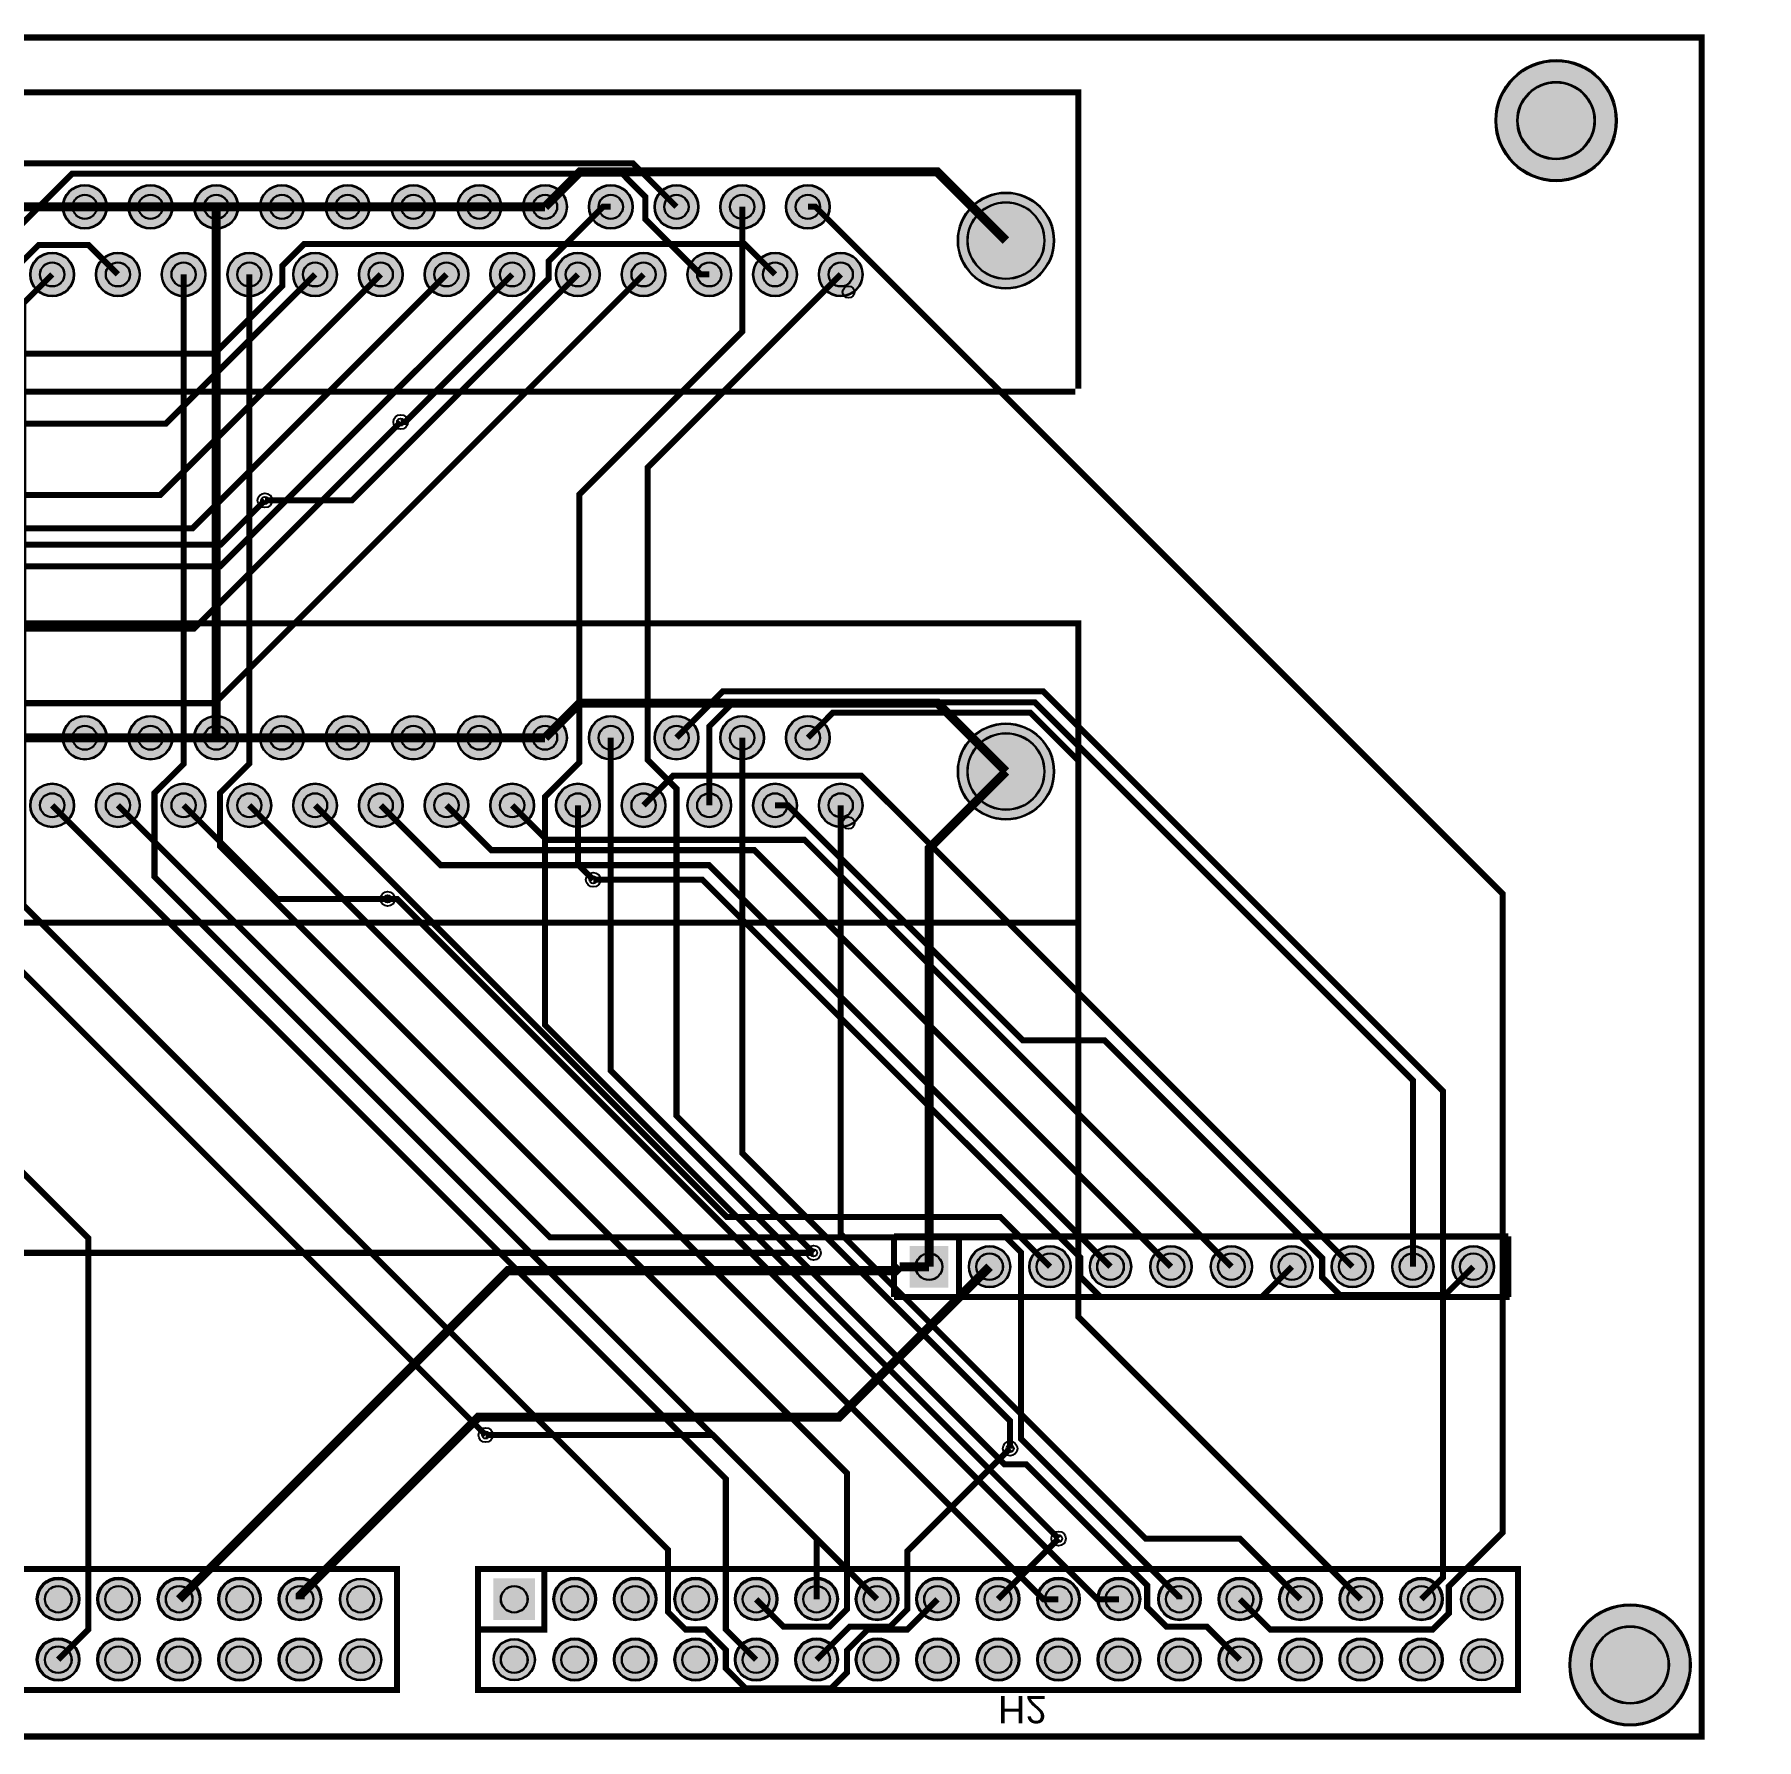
# Model space of a CAD drawing. Header units: millimetres. Extents: x 0 to 108, y 0 to 71.
# Drawn here: x 36.1 to 108.4, y -0.1 to 71.5 of the extents above; entities that cross this region are included whole.
import ezdxf

# ---------------------------------------------------------------- set-up
doc = ezdxf.new("R2010")
doc.units = ezdxf.units.MM
for name, color, linetype, true_color in [('BoardOutLine', 7, 'Continuous', 0xff00ff), ('BottomLayer', 7, 'Continuous', 0x0000ff), ('BottomSilkLayer', 7, 'Continuous', 0x66cc33), ('BottomSolderMaskLayer', 7, 'Continuous', 0xaa00ff), ('Document', 7, 'Continuous', 0xffffff), ('Hole', 7, 'Continuous', 0x222222), ('Multi-Layer', 7, 'Continuous', 0xc0c0c0), ('TopLayer', 7, 'Continuous', 0xff0000), ('TopSilkLayer', 7, 'Continuous', 0xffcc00), ('TopSolderMaskLayer', 7, 'Continuous', 0x800080)]:
    doc.layers.add(name, color=color, linetype=linetype, true_color=true_color)
doc.styles.get("Standard").update_dxf_attribs({"font": 'arial.ttf'})

msp = doc.modelspace()

# ---------------------------------------------------------------- hatches: boundary and pattern name
at = {"layer": 'BottomSolderMaskLayer'}
for points in [[(97.471, 67.88, 1), (102.572, 67.88, 1)], [(37.3, 64.258, 1), (39.15, 64.258, 1)], [(40.06, 64.258, 1), (41.91, 64.258, 1)], [(42.82, 64.258, 1), (44.67, 64.258, 1)], [(45.58, 64.258, 1), (47.43, 64.258, 1)], [(48.34, 64.258, 1), (50.19, 64.258, 1)], [(51.101, 64.258, 1), (52.951, 64.258, 1)], [(53.87, 64.258, 1), (55.72, 64.258, 1)], [(56.631, 64.258, 1), (58.481, 64.258, 1)], [(59.391, 64.258, 1), (61.241, 64.258, 1)], [(62.151, 64.258, 1), (64.001, 64.258, 1)], [(64.911, 64.258, 1), (66.761, 64.258, 1)], [(67.671, 64.258, 1), (69.521, 64.258, 1)], [(74.89, 62.839, 1), (78.94, 62.839, 1)], [(35.93, 61.418, 1), (37.78, 61.418, 1)], [(38.69, 61.418, 1), (40.54, 61.418, 1)], [(41.451, 61.418, 1), (43.301, 61.418, 1)], [(44.21, 61.418, 1), (46.06, 61.418, 1)], [(46.971, 61.418, 1), (48.821, 61.418, 1)], [(49.731, 61.418, 1), (51.581, 61.418, 1)], [(52.49, 61.418, 1), (54.341, 61.418, 1)], [(55.251, 61.418, 1), (57.101, 61.418, 1)], [(58.01, 61.418, 1), (59.86, 61.418, 1)], [(60.77, 61.418, 1), (62.62, 61.418, 1)], [(63.53, 61.418, 1), (65.38, 61.418, 1)], [(66.29, 61.418, 1), (68.14, 61.418, 1)], [(69.05, 61.418, 1), (70.9, 61.418, 1)], [(37.3, 41.957, 1), (39.15, 41.957, 1)], [(40.06, 41.957, 1), (41.91, 41.957, 1)], [(42.82, 41.957, 1), (44.67, 41.957, 1)], [(45.58, 41.957, 1), (47.43, 41.957, 1)], [(48.34, 41.957, 1), (50.19, 41.957, 1)], [(51.101, 41.957, 1), (52.951, 41.957, 1)], [(53.87, 41.957, 1), (55.72, 41.957, 1)], [(56.631, 41.957, 1), (58.481, 41.957, 1)], [(59.391, 41.957, 1), (61.241, 41.957, 1)], [(62.151, 41.957, 1), (64.001, 41.957, 1)], [(64.911, 41.957, 1), (66.761, 41.957, 1)], [(67.671, 41.957, 1), (69.521, 41.957, 1)], [(74.89, 40.537, 1), (78.94, 40.537, 1)], [(35.93, 39.117, 1), (37.78, 39.117, 1)], [(38.69, 39.117, 1), (40.54, 39.117, 1)], [(41.451, 39.117, 1), (43.301, 39.117, 1)], [(44.21, 39.117, 1), (46.06, 39.117, 1)], [(46.971, 39.117, 1), (48.821, 39.117, 1)], [(49.731, 39.117, 1), (51.581, 39.117, 1)], [(52.49, 39.117, 1), (54.341, 39.117, 1)], [(55.251, 39.117, 1), (57.101, 39.117, 1)], [(58.01, 39.117, 1), (59.86, 39.117, 1)], [(60.77, 39.117, 1), (62.62, 39.117, 1)], [(63.53, 39.117, 1), (65.38, 39.117, 1)], [(66.29, 39.117, 1), (68.14, 39.117, 1)], [(69.05, 39.117, 1), (70.9, 39.117, 1)], [(72.873, 20.611), (74.498, 20.611), (74.498, 18.86), (72.873, 18.86)], [(75.35, 19.736, 1), (77.101, 19.736, 1)], [(77.89, 19.736, 1), (79.641, 19.736, 1)], [(80.43, 19.736, 1), (82.181, 19.736, 1)], [(82.97, 19.736, 1), (84.721, 19.736, 1)], [(85.51, 19.736, 1), (87.261, 19.736, 1)], [(88.05, 19.736, 1), (89.801, 19.736, 1)], [(90.59, 19.736, 1), (92.341, 19.736, 1)], [(93.13, 19.736, 1), (94.881, 19.736, 1)], [(95.67, 19.736, 1), (97.421, 19.736, 1)], [(36.233, 5.767, 1), (37.984, 5.767, 1)], [(38.773, 5.767, 1), (40.524, 5.767, 1)], [(41.313, 5.767, 1), (43.064, 5.767, 1)], [(43.853, 5.767, 1), (45.604, 5.767, 1)], [(46.393, 5.767, 1), (48.144, 5.767, 1)], [(48.933, 5.767, 1), (50.684, 5.767, 1)], [(55.385, 4.892), (57.136, 4.892), (57.136, 6.642), (55.385, 6.642)], [(57.925, 5.767, 1), (59.675, 5.767, 1)], [(60.465, 5.767, 1), (62.215, 5.767, 1)], [(63.005, 5.767, 1), (64.755, 5.767, 1)], [(65.545, 5.767, 1), (67.295, 5.767, 1)], [(68.085, 5.767, 1), (69.835, 5.767, 1)], [(70.625, 5.767, 1), (72.375, 5.767, 1)], [(73.165, 5.767, 1), (74.915, 5.767, 1)], [(75.705, 5.767, 1), (77.455, 5.767, 1)], [(78.245, 5.767, 1), (79.995, 5.767, 1)], [(80.785, 5.767, 1), (82.535, 5.767, 1)], [(83.325, 5.767, 1), (85.076, 5.767, 1)], [(85.865, 5.767, 1), (87.616, 5.767, 1)], [(88.405, 5.767, 1), (90.156, 5.767, 1)], [(90.945, 5.767, 1), (92.696, 5.767, 1)], [(93.485, 5.767, 1), (95.236, 5.767, 1)], [(96.025, 5.767, 1), (97.776, 5.767, 1)], [(100.581, 3.008, 1), (105.682, 3.008, 1)], [(36.233, 3.227, 1), (37.984, 3.227, 1)], [(38.773, 3.227, 1), (40.524, 3.227, 1)], [(41.313, 3.227, 1), (43.064, 3.227, 1)], [(43.853, 3.227, 1), (45.604, 3.227, 1)], [(46.393, 3.227, 1), (48.144, 3.227, 1)], [(48.933, 3.227, 1), (50.684, 3.227, 1)], [(55.385, 3.227, 1), (57.135, 3.227, 1)], [(57.925, 3.227, 1), (59.675, 3.227, 1)], [(60.465, 3.227, 1), (62.215, 3.227, 1)], [(63.005, 3.227, 1), (64.755, 3.227, 1)], [(65.545, 3.227, 1), (67.295, 3.227, 1)], [(68.085, 3.227, 1), (69.835, 3.227, 1)], [(70.625, 3.227, 1), (72.375, 3.227, 1)], [(73.165, 3.227, 1), (74.915, 3.227, 1)], [(75.705, 3.227, 1), (77.455, 3.227, 1)], [(78.245, 3.227, 1), (79.995, 3.227, 1)], [(80.785, 3.227, 1), (82.535, 3.227, 1)], [(83.325, 3.227, 1), (85.076, 3.227, 1)], [(85.865, 3.227, 1), (87.616, 3.227, 1)], [(88.405, 3.227, 1), (90.156, 3.227, 1)], [(90.945, 3.227, 1), (92.696, 3.227, 1)], [(93.485, 3.227, 1), (95.236, 3.227, 1)], [(96.025, 3.227, 1), (97.776, 3.227, 1)]]:
    msp.add_hatch(color=256, dxfattribs=at).paths.add_polyline_path(points)
at = {"layer": 'Multi-Layer'}
for points in [[(37.325, 64.258, 1), (39.125, 64.258, 1)], [(40.085, 64.258, 1), (41.885, 64.258, 1)], [(42.845, 64.258, 1), (44.645, 64.258, 1)], [(45.605, 64.258, 1), (47.405, 64.258, 1)], [(48.365, 64.258, 1), (50.165, 64.258, 1)], [(51.126, 64.258, 1), (52.926, 64.258, 1)], [(53.895, 64.258, 1), (55.695, 64.258, 1)], [(56.656, 64.258, 1), (58.456, 64.258, 1)], [(59.416, 64.258, 1), (61.216, 64.258, 1)], [(62.176, 64.258, 1), (63.976, 64.258, 1)], [(64.936, 64.258, 1), (66.736, 64.258, 1)], [(67.696, 64.258, 1), (69.496, 64.258, 1)], [(74.915, 62.839, 1), (78.915, 62.839, 1)], [(35.955, 61.418, 1), (37.755, 61.418, 1)], [(38.715, 61.418, 1), (40.515, 61.418, 1)], [(41.476, 61.418, 1), (43.276, 61.418, 1)], [(44.235, 61.418, 1), (46.035, 61.418, 1)], [(46.996, 61.418, 1), (48.796, 61.418, 1)], [(49.756, 61.418, 1), (51.556, 61.418, 1)], [(52.515, 61.418, 1), (54.315, 61.418, 1)], [(55.276, 61.418, 1), (57.076, 61.418, 1)], [(58.035, 61.418, 1), (59.835, 61.418, 1)], [(60.795, 61.418, 1), (62.595, 61.418, 1)], [(63.555, 61.418, 1), (65.355, 61.418, 1)], [(66.315, 61.418, 1), (68.115, 61.418, 1)], [(69.075, 61.418, 1), (70.875, 61.418, 1)], [(37.325, 41.957, 1), (39.125, 41.957, 1)], [(40.085, 41.957, 1), (41.885, 41.957, 1)], [(42.845, 41.957, 1), (44.645, 41.957, 1)], [(45.605, 41.957, 1), (47.405, 41.957, 1)], [(48.365, 41.957, 1), (50.165, 41.957, 1)], [(51.126, 41.957, 1), (52.926, 41.957, 1)], [(53.895, 41.957, 1), (55.695, 41.957, 1)], [(56.656, 41.957, 1), (58.456, 41.957, 1)], [(59.416, 41.957, 1), (61.216, 41.957, 1)], [(62.176, 41.957, 1), (63.976, 41.957, 1)], [(64.936, 41.957, 1), (66.736, 41.957, 1)], [(67.696, 41.957, 1), (69.496, 41.957, 1)], [(74.915, 40.537, 1), (78.915, 40.537, 1)], [(35.955, 39.117, 1), (37.755, 39.117, 1)], [(38.715, 39.117, 1), (40.515, 39.117, 1)], [(41.476, 39.117, 1), (43.276, 39.117, 1)], [(44.235, 39.117, 1), (46.035, 39.117, 1)], [(46.996, 39.117, 1), (48.796, 39.117, 1)], [(49.756, 39.117, 1), (51.556, 39.117, 1)], [(52.515, 39.117, 1), (54.315, 39.117, 1)], [(55.276, 39.117, 1), (57.076, 39.117, 1)], [(58.035, 39.117, 1), (59.835, 39.117, 1)], [(60.795, 39.117, 1), (62.595, 39.117, 1)], [(63.555, 39.117, 1), (65.355, 39.117, 1)], [(66.315, 39.117, 1), (68.115, 39.117, 1)], [(69.075, 39.117, 1), (70.875, 39.117, 1)], [(72.898, 20.586), (74.473, 20.586), (74.473, 18.886), (72.898, 18.886)], [(75.376, 19.736, 1), (77.076, 19.736, 1)], [(77.916, 19.736, 1), (79.616, 19.736, 1)], [(80.456, 19.736, 1), (82.156, 19.736, 1)], [(82.996, 19.736, 1), (84.696, 19.736, 1)], [(85.536, 19.736, 1), (87.236, 19.736, 1)], [(88.076, 19.736, 1), (89.776, 19.736, 1)], [(90.616, 19.736, 1), (92.316, 19.736, 1)], [(93.156, 19.736, 1), (94.856, 19.736, 1)], [(95.696, 19.736, 1), (97.396, 19.736, 1)], [(36.258, 5.767, 1), (37.958, 5.767, 1)], [(38.798, 5.767, 1), (40.498, 5.767, 1)], [(41.338, 5.767, 1), (43.038, 5.767, 1)], [(43.878, 5.767, 1), (45.578, 5.767, 1)], [(46.418, 5.767, 1), (48.118, 5.767, 1)], [(48.958, 5.767, 1), (50.658, 5.767, 1)], [(55.41, 4.917), (57.11, 4.917), (57.11, 6.617), (55.41, 6.617)], [(57.95, 5.767, 1), (59.65, 5.767, 1)], [(60.49, 5.767, 1), (62.19, 5.767, 1)], [(63.03, 5.767, 1), (64.73, 5.767, 1)], [(65.57, 5.767, 1), (67.27, 5.767, 1)], [(68.11, 5.767, 1), (69.81, 5.767, 1)], [(70.65, 5.767, 1), (72.35, 5.767, 1)], [(73.19, 5.767, 1), (74.89, 5.767, 1)], [(75.73, 5.767, 1), (77.43, 5.767, 1)], [(78.27, 5.767, 1), (79.97, 5.767, 1)], [(80.81, 5.767, 1), (82.51, 5.767, 1)], [(83.35, 5.767, 1), (85.05, 5.767, 1)], [(85.89, 5.767, 1), (87.59, 5.767, 1)], [(88.43, 5.767, 1), (90.13, 5.767, 1)], [(90.97, 5.767, 1), (92.67, 5.767, 1)], [(93.51, 5.767, 1), (95.21, 5.767, 1)], [(96.05, 5.767, 1), (97.75, 5.767, 1)], [(36.258, 3.227, 1), (37.958, 3.227, 1)], [(38.798, 3.227, 1), (40.498, 3.227, 1)], [(41.338, 3.227, 1), (43.038, 3.227, 1)], [(43.878, 3.227, 1), (45.578, 3.227, 1)], [(46.418, 3.227, 1), (48.118, 3.227, 1)], [(48.958, 3.227, 1), (50.658, 3.227, 1)], [(55.41, 3.227, 1), (57.11, 3.227, 1)], [(57.95, 3.227, 1), (59.65, 3.227, 1)], [(60.49, 3.227, 1), (62.19, 3.227, 1)], [(63.03, 3.227, 1), (64.73, 3.227, 1)], [(65.57, 3.227, 1), (67.27, 3.227, 1)], [(68.11, 3.227, 1), (69.81, 3.227, 1)], [(70.65, 3.227, 1), (72.35, 3.227, 1)], [(73.19, 3.227, 1), (74.89, 3.227, 1)], [(75.73, 3.227, 1), (77.43, 3.227, 1)], [(78.27, 3.227, 1), (79.97, 3.227, 1)], [(80.81, 3.227, 1), (82.51, 3.227, 1)], [(83.35, 3.227, 1), (85.05, 3.227, 1)], [(85.89, 3.227, 1), (87.59, 3.227, 1)], [(88.43, 3.227, 1), (90.13, 3.227, 1)], [(90.97, 3.227, 1), (92.67, 3.227, 1)], [(93.51, 3.227, 1), (95.21, 3.227, 1)], [(96.05, 3.227, 1), (97.75, 3.227, 1)]]:
    msp.add_hatch(color=256, dxfattribs=at).paths.add_polyline_path(points)
at = {"layer": 'TopSolderMaskLayer'}
for points in [[(97.471, 67.88, 1), (102.572, 67.88, 1)], [(37.3, 64.258, 1), (39.15, 64.258, 1)], [(40.06, 64.258, 1), (41.91, 64.258, 1)], [(42.82, 64.258, 1), (44.67, 64.258, 1)], [(45.58, 64.258, 1), (47.43, 64.258, 1)], [(48.34, 64.258, 1), (50.19, 64.258, 1)], [(51.101, 64.258, 1), (52.951, 64.258, 1)], [(53.87, 64.258, 1), (55.72, 64.258, 1)], [(56.631, 64.258, 1), (58.481, 64.258, 1)], [(59.391, 64.258, 1), (61.241, 64.258, 1)], [(62.151, 64.258, 1), (64.001, 64.258, 1)], [(64.911, 64.258, 1), (66.761, 64.258, 1)], [(67.671, 64.258, 1), (69.521, 64.258, 1)], [(74.89, 62.839, 1), (78.94, 62.839, 1)], [(35.93, 61.418, 1), (37.78, 61.418, 1)], [(38.69, 61.418, 1), (40.54, 61.418, 1)], [(41.451, 61.418, 1), (43.301, 61.418, 1)], [(44.21, 61.418, 1), (46.06, 61.418, 1)], [(46.971, 61.418, 1), (48.821, 61.418, 1)], [(49.731, 61.418, 1), (51.581, 61.418, 1)], [(52.49, 61.418, 1), (54.341, 61.418, 1)], [(55.251, 61.418, 1), (57.101, 61.418, 1)], [(58.01, 61.418, 1), (59.86, 61.418, 1)], [(60.77, 61.418, 1), (62.62, 61.418, 1)], [(63.53, 61.418, 1), (65.38, 61.418, 1)], [(66.29, 61.418, 1), (68.14, 61.418, 1)], [(69.05, 61.418, 1), (70.9, 61.418, 1)], [(37.3, 41.957, 1), (39.15, 41.957, 1)], [(40.06, 41.957, 1), (41.91, 41.957, 1)], [(42.82, 41.957, 1), (44.67, 41.957, 1)], [(45.58, 41.957, 1), (47.43, 41.957, 1)], [(48.34, 41.957, 1), (50.19, 41.957, 1)], [(51.101, 41.957, 1), (52.951, 41.957, 1)], [(53.87, 41.957, 1), (55.72, 41.957, 1)], [(56.631, 41.957, 1), (58.481, 41.957, 1)], [(59.391, 41.957, 1), (61.241, 41.957, 1)], [(62.151, 41.957, 1), (64.001, 41.957, 1)], [(64.911, 41.957, 1), (66.761, 41.957, 1)], [(67.671, 41.957, 1), (69.521, 41.957, 1)], [(74.89, 40.537, 1), (78.94, 40.537, 1)], [(35.93, 39.117, 1), (37.78, 39.117, 1)], [(38.69, 39.117, 1), (40.54, 39.117, 1)], [(41.451, 39.117, 1), (43.301, 39.117, 1)], [(44.21, 39.117, 1), (46.06, 39.117, 1)], [(46.971, 39.117, 1), (48.821, 39.117, 1)], [(49.731, 39.117, 1), (51.581, 39.117, 1)], [(52.49, 39.117, 1), (54.341, 39.117, 1)], [(55.251, 39.117, 1), (57.101, 39.117, 1)], [(58.01, 39.117, 1), (59.86, 39.117, 1)], [(60.77, 39.117, 1), (62.62, 39.117, 1)], [(63.53, 39.117, 1), (65.38, 39.117, 1)], [(66.29, 39.117, 1), (68.14, 39.117, 1)], [(69.05, 39.117, 1), (70.9, 39.117, 1)], [(72.873, 20.611), (74.498, 20.611), (74.498, 18.86), (72.873, 18.86)], [(75.35, 19.736, 1), (77.101, 19.736, 1)], [(77.89, 19.736, 1), (79.641, 19.736, 1)], [(80.43, 19.736, 1), (82.181, 19.736, 1)], [(82.97, 19.736, 1), (84.721, 19.736, 1)], [(85.51, 19.736, 1), (87.261, 19.736, 1)], [(88.05, 19.736, 1), (89.801, 19.736, 1)], [(90.59, 19.736, 1), (92.341, 19.736, 1)], [(93.13, 19.736, 1), (94.881, 19.736, 1)], [(95.67, 19.736, 1), (97.421, 19.736, 1)], [(36.233, 5.767, 1), (37.984, 5.767, 1)], [(38.773, 5.767, 1), (40.524, 5.767, 1)], [(41.313, 5.767, 1), (43.064, 5.767, 1)], [(43.853, 5.767, 1), (45.604, 5.767, 1)], [(46.393, 5.767, 1), (48.144, 5.767, 1)], [(48.933, 5.767, 1), (50.684, 5.767, 1)], [(55.385, 4.892), (57.136, 4.892), (57.136, 6.642), (55.385, 6.642)], [(57.925, 5.767, 1), (59.675, 5.767, 1)], [(60.465, 5.767, 1), (62.215, 5.767, 1)], [(63.005, 5.767, 1), (64.755, 5.767, 1)], [(65.545, 5.767, 1), (67.295, 5.767, 1)], [(68.085, 5.767, 1), (69.835, 5.767, 1)], [(70.625, 5.767, 1), (72.375, 5.767, 1)], [(73.165, 5.767, 1), (74.915, 5.767, 1)], [(75.705, 5.767, 1), (77.455, 5.767, 1)], [(78.245, 5.767, 1), (79.995, 5.767, 1)], [(80.785, 5.767, 1), (82.535, 5.767, 1)], [(83.325, 5.767, 1), (85.076, 5.767, 1)], [(85.865, 5.767, 1), (87.616, 5.767, 1)], [(88.405, 5.767, 1), (90.156, 5.767, 1)], [(90.945, 5.767, 1), (92.696, 5.767, 1)], [(93.485, 5.767, 1), (95.236, 5.767, 1)], [(96.025, 5.767, 1), (97.776, 5.767, 1)], [(100.581, 3.008, 1), (105.682, 3.008, 1)], [(36.233, 3.227, 1), (37.984, 3.227, 1)], [(38.773, 3.227, 1), (40.524, 3.227, 1)], [(41.313, 3.227, 1), (43.064, 3.227, 1)], [(43.853, 3.227, 1), (45.604, 3.227, 1)], [(46.393, 3.227, 1), (48.144, 3.227, 1)], [(48.933, 3.227, 1), (50.684, 3.227, 1)], [(55.385, 3.227, 1), (57.135, 3.227, 1)], [(57.925, 3.227, 1), (59.675, 3.227, 1)], [(60.465, 3.227, 1), (62.215, 3.227, 1)], [(63.005, 3.227, 1), (64.755, 3.227, 1)], [(65.545, 3.227, 1), (67.295, 3.227, 1)], [(68.085, 3.227, 1), (69.835, 3.227, 1)], [(70.625, 3.227, 1), (72.375, 3.227, 1)], [(73.165, 3.227, 1), (74.915, 3.227, 1)], [(75.705, 3.227, 1), (77.455, 3.227, 1)], [(78.245, 3.227, 1), (79.995, 3.227, 1)], [(80.785, 3.227, 1), (82.535, 3.227, 1)], [(83.325, 3.227, 1), (85.076, 3.227, 1)], [(85.865, 3.227, 1), (87.616, 3.227, 1)], [(88.405, 3.227, 1), (90.156, 3.227, 1)], [(90.945, 3.227, 1), (92.696, 3.227, 1)], [(93.485, 3.227, 1), (95.236, 3.227, 1)], [(96.025, 3.227, 1), (97.776, 3.227, 1)]]:
    msp.add_hatch(color=256, dxfattribs=at).paths.add_polyline_path(points)

# ---------------------------------------------------------------- linework, layer by layer
at = {"layer": 'BoardOutLine', "const_width": 0.254}
msp.add_lwpolyline([(106.139, 0), (-0.061, 0), (-0.061, 71.365), (106.139, 71.365), (106.139, 0)], close=True, dxfattribs=at)
at = {"layer": 'BottomLayer'}
for points, const_width in [([(63.077, 64.26), (61.247, 66.09), (29.662, 66.09), (10.52, 46.947), (10.52, 4.416), (11.708, 3.227)], 0.254), ([(19.328, 3.227), (20.598, 4.497), (20.598, 48.554), (37.7, 65.656), (60.795, 65.656), (61.77, 64.68), (61.77, 63.74), (64.09, 61.42), (64.456, 61.42)], 0.254), ([(43.747, 41.958), (43.747, 64.26)], 0.381), ([(60.317, 64.26), (59.99, 64.26), (57.71, 61.979), (57.71, 61.246), (51.683, 55.219), (51.491, 55.219)], 0.254), ([(65.837, 64.26), (65.837, 59.018), (58.99, 52.171), (58.99, 40.914), (57.557, 39.481), (57.557, 29.884), (79.127, 8.314)], 0.254), ([(68.597, 64.26), (68.915, 64.26), (97.777, 35.398), (97.777, 8.57), (95.517, 6.31), (95.517, 5.177), (94.837, 4.497), (88.01, 4.497), (86.74, 5.767)], 0.254), ([(39.616, 61.42), (38.387, 62.649), (36.279, 62.649), (35.187, 61.557), (35.187, 32.543), (55.064, 12.666)], 0.254), ([(36.856, 61.42), (35.641, 60.204), (35.641, 34.928), (62.723, 7.846), (62.723, 5.229), (63.455, 4.497), (64.296, 4.497), (65.15, 3.643), (65.15, 2.856), (65.985, 2.022), (69.572, 2.022), (70.237, 2.687), (70.237, 3.622), (71.112, 4.497), (72.77, 4.497), (74.04, 5.767)], 0.254), ([(68.96, 5.767), (68.96, 8.305), (41.151, 36.114), (41.151, 39.63), (42.377, 40.855), (42.377, 61.42)], 0.254), ([(66.42, 5.767), (67.577, 4.61), (69.499, 4.61), (70.236, 5.348), (70.236, 11.07), (43.908, 37.397), (43.908, 39.642), (45.136, 40.87), (45.136, 61.42)], 0.254), ([(58.936, 61.42), (49.444, 51.927), (45.79, 51.927)], 0.254), ([(69.976, 61.42), (61.87, 53.313), (61.87, 41.025), (63.076, 39.819), (63.076, 26.076), (68.834, 20.318)], 0.254), ([(34.432, 52.157), (34.432, 24.879), (38.378, 20.932), (38.378, 4.497), (37.108, 3.227)], 0.254), ([(63.077, 41.958), (65.018, 43.9), (78.485, 43.9), (95.276, 27.109), (95.276, 6.682), (94.36, 5.767)], 0.254), ([(94.006, 19.736), (94.006, 27.568), (78.124, 43.449), (65.469, 43.449), (64.456, 42.436), (64.456, 39.118)], 0.254), ([(91.82, 5.767), (79.955, 17.633), (79.955, 40.992), (77.932, 43.015), (69.653, 43.015), (68.597, 41.958)], 0.254), ([(60.317, 41.958), (60.317, 27.971), (76.853, 11.435), (77.767, 11.435), (82.846, 6.356), (82.846, 5.426), (83.662, 4.61), (85.357, 4.61), (86.74, 3.227)], 0.254), ([(77.088, 12.099), (77.088, 13.261), (65.837, 24.512), (65.837, 41.958)], 0.254), ([(73.686, 19.736), (73.686, 37.308), (76.916, 40.538)], 0.381), ([(36.856, 39.118), (65.15, 10.825), (65.15, 4.497), (66.42, 3.227)], 0.254), ([(45.136, 39.118), (78.488, 5.767), (79.12, 5.767)], 0.254), ([(59.579, 35.992), (58.936, 36.635), (58.936, 39.118)], 0.254), ([(69.976, 39.118), (69.976, 21.12), (82.79, 8.306), (86.741, 8.306), (89.28, 5.767)], 0.254), ([(50.944, 35.187), (51.336, 35.187), (80.756, 5.767), (81.66, 5.767)], 0.254)]:
    msp.add_lwpolyline(points, dxfattribs=dict(at, const_width=const_width))
at = {"layer": 'BottomSilkLayer', "const_width": 0.254}
for points in [[(7.644, 1.957), (51.332, 1.957), (51.332, 7.037), (7.644, 7.037), (7.644, 1.957)], [(54.736, 1.957), (98.424, 1.957), (98.424, 7.037), (54.736, 7.037), (54.736, 1.957)]]:
    msp.add_lwpolyline(points, close=True, dxfattribs=at)
msp.add_lwpolyline([(54.736, 4.497), (57.53, 4.497), (57.53, 7.037)], dxfattribs=at)
at = {"layer": 'BottomSolderMaskLayer'}
for centre, radius in [((100.022, 67.88), 2.551), ((100.021, 67.88), 1.633), ((38.225, 64.258), 0.925), ((40.985, 64.258), 0.925), ((43.745, 64.258), 0.925), ((46.505, 64.258), 0.925), ((49.265, 64.258), 0.925), ((52.026, 64.258), 0.925), ((54.795, 64.258), 0.925), ((57.556, 64.258), 0.925), ((60.316, 64.258), 0.925), ((63.076, 64.258), 0.925), ((65.836, 64.258), 0.925), ((68.596, 64.258), 0.925), ((38.225, 64.259), 0.514), ((40.985, 64.259), 0.514), ((43.745, 64.259), 0.514), ((46.505, 64.259), 0.514), ((49.265, 64.259), 0.514), ((52.025, 64.259), 0.514), ((54.795, 64.259), 0.514), ((57.555, 64.259), 0.514), ((60.316, 64.259), 0.514), ((63.075, 64.259), 0.514), ((65.836, 64.259), 0.514), ((68.596, 64.259), 0.514), ((76.915, 62.839), 2.025), ((76.915, 62.839), 1.62), ((36.855, 61.418), 0.925), ((39.615, 61.418), 0.925), ((42.376, 61.418), 0.925), ((45.135, 61.418), 0.925), ((47.896, 61.418), 0.925), ((50.656, 61.418), 0.925), ((53.415, 61.418), 0.925), ((56.176, 61.418), 0.925), ((58.935, 61.418), 0.925), ((61.695, 61.418), 0.925), ((64.455, 61.418), 0.925), ((67.215, 61.418), 0.925), ((69.975, 61.418), 0.925), ((36.855, 61.419), 0.514), ((39.615, 61.419), 0.514), ((42.375, 61.419), 0.514), ((45.135, 61.419), 0.514), ((47.895, 61.419), 0.514), ((50.655, 61.419), 0.514), ((53.415, 61.419), 0.514), ((56.175, 61.419), 0.514), ((58.935, 61.419), 0.514), ((61.695, 61.419), 0.514), ((64.455, 61.419), 0.514), ((67.215, 61.419), 0.514), ((69.975, 61.419), 0.514), ((38.225, 41.957), 0.925), ((40.985, 41.957), 0.925), ((43.745, 41.957), 0.925), ((46.505, 41.957), 0.925), ((49.265, 41.957), 0.925), ((52.026, 41.957), 0.925), ((54.795, 41.957), 0.925), ((57.556, 41.957), 0.925), ((60.316, 41.957), 0.925), ((63.076, 41.957), 0.925), ((65.836, 41.957), 0.925), ((68.596, 41.957), 0.925), ((38.225, 41.958), 0.514), ((40.985, 41.958), 0.514), ((43.745, 41.958), 0.514), ((46.505, 41.958), 0.514), ((49.265, 41.958), 0.514), ((52.025, 41.958), 0.514), ((54.795, 41.958), 0.514), ((57.555, 41.958), 0.514), ((60.316, 41.958), 0.514), ((63.075, 41.958), 0.514), ((65.836, 41.958), 0.514), ((68.596, 41.958), 0.514), ((76.915, 40.537), 2.025), ((76.915, 40.537), 1.62), ((36.855, 39.117), 0.925), ((39.615, 39.117), 0.925), ((42.376, 39.117), 0.925), ((45.135, 39.117), 0.925), ((47.896, 39.117), 0.925), ((50.656, 39.117), 0.925), ((53.415, 39.117), 0.925), ((56.176, 39.117), 0.925), ((58.935, 39.117), 0.925), ((61.695, 39.117), 0.925), ((64.455, 39.117), 0.925), ((67.215, 39.117), 0.925), ((69.975, 39.117), 0.925), ((36.855, 39.118), 0.514), ((39.615, 39.118), 0.514), ((42.375, 39.118), 0.514), ((45.135, 39.118), 0.514), ((47.895, 39.118), 0.514), ((50.655, 39.118), 0.514), ((53.415, 39.118), 0.514), ((56.175, 39.118), 0.514), ((58.935, 39.118), 0.514), ((61.695, 39.118), 0.514), ((64.455, 39.118), 0.514), ((67.215, 39.118), 0.514), ((69.975, 39.118), 0.514), ((73.686, 19.736), 0.568), ((76.226, 19.736), 0.875), ((76.226, 19.736), 0.566), ((78.766, 19.736), 0.875), ((78.766, 19.736), 0.566), ((81.306, 19.736), 0.875), ((81.306, 19.736), 0.566), ((83.846, 19.736), 0.875), ((83.846, 19.736), 0.566), ((86.386, 19.736), 0.875), ((86.386, 19.736), 0.566), ((88.926, 19.736), 0.875), ((88.926, 19.736), 0.566), ((91.466, 19.736), 0.875), ((91.466, 19.736), 0.566), ((94.006, 19.736), 0.875), ((94.006, 19.736), 0.566), ((96.546, 19.736), 0.875), ((96.546, 19.736), 0.566), ((37.108, 5.767), 0.875), ((39.648, 5.767), 0.875), ((42.188, 5.767), 0.875), ((44.728, 5.767), 0.875), ((47.268, 5.767), 0.875), ((49.808, 5.767), 0.875), ((58.8, 5.767), 0.875), ((61.34, 5.767), 0.875), ((63.88, 5.767), 0.875), ((66.42, 5.767), 0.875), ((68.96, 5.767), 0.875), ((71.5, 5.767), 0.875), ((74.04, 5.767), 0.875), ((76.58, 5.767), 0.875), ((79.12, 5.767), 0.875), ((81.66, 5.767), 0.875), ((84.2, 5.767), 0.875), ((86.74, 5.767), 0.875), ((89.28, 5.767), 0.875), ((91.82, 5.767), 0.875), ((94.36, 5.767), 0.875), ((96.9, 5.767), 0.875), ((37.108, 5.767), 0.566), ((39.648, 5.767), 0.566), ((42.188, 5.767), 0.566), ((44.728, 5.767), 0.566), ((47.268, 5.767), 0.566), ((49.808, 5.767), 0.566), ((56.26, 5.767), 0.566), ((58.8, 5.767), 0.566), ((61.34, 5.767), 0.566), ((63.88, 5.767), 0.566), ((66.42, 5.767), 0.566), ((68.96, 5.767), 0.566), ((71.5, 5.767), 0.566), ((74.04, 5.767), 0.566), ((76.58, 5.767), 0.566), ((79.12, 5.767), 0.566), ((81.66, 5.767), 0.566), ((84.2, 5.767), 0.566), ((86.74, 5.767), 0.566), ((89.28, 5.767), 0.566), ((91.82, 5.767), 0.566), ((94.36, 5.767), 0.566), ((96.9, 5.767), 0.566), ((103.132, 3.008), 2.551), ((103.131, 3.008), 1.633), ((37.108, 3.227), 0.875), ((37.108, 3.227), 0.566), ((39.648, 3.227), 0.875), ((39.648, 3.227), 0.566), ((42.188, 3.227), 0.875), ((42.188, 3.227), 0.566), ((44.728, 3.227), 0.875), ((44.728, 3.227), 0.566), ((47.268, 3.227), 0.875), ((47.268, 3.227), 0.566), ((49.808, 3.227), 0.875), ((49.808, 3.227), 0.566), ((56.26, 3.227), 0.875), ((56.26, 3.227), 0.566), ((58.8, 3.227), 0.875), ((58.8, 3.227), 0.566), ((61.34, 3.227), 0.875), ((61.34, 3.227), 0.566), ((63.88, 3.227), 0.875), ((63.88, 3.227), 0.566), ((66.42, 3.227), 0.875), ((66.42, 3.227), 0.566), ((68.96, 3.227), 0.875), ((68.96, 3.227), 0.566), ((71.5, 3.227), 0.875), ((71.5, 3.227), 0.566), ((74.04, 3.227), 0.875), ((74.04, 3.227), 0.566), ((76.58, 3.227), 0.875), ((76.58, 3.227), 0.566), ((79.12, 3.227), 0.875), ((79.12, 3.227), 0.566), ((81.66, 3.227), 0.875), ((81.66, 3.227), 0.566), ((84.2, 3.227), 0.875), ((84.2, 3.227), 0.566), ((86.74, 3.227), 0.875), ((86.74, 3.227), 0.566), ((89.28, 3.227), 0.875), ((89.28, 3.227), 0.566), ((91.82, 3.227), 0.875), ((91.82, 3.227), 0.566), ((94.36, 3.227), 0.875), ((94.36, 3.227), 0.566), ((96.9, 3.227), 0.875), ((96.9, 3.227), 0.566)]:
    msp.add_circle(centre, radius, dxfattribs=at)
at = {"layer": 'Document'}
for centre in [(70.306, 60.68), (70.306, 38.378)]:
    msp.add_circle(centre, 0.25, dxfattribs=at)
at = {"layer": 'Hole'}
for centre in [(51.491, 55.219), (45.79, 51.927), (59.579, 35.992), (50.944, 35.187), (68.834, 20.318), (55.064, 12.666), (77.088, 12.098), (79.127, 8.314)]:
    msp.add_circle(centre, 0.152, dxfattribs=at)
at = {"layer": 'Multi-Layer'}
for centre, radius in [((100.022, 67.88), 2.5), ((100.021, 67.88), 1.6), ((38.225, 64.258), 0.9), ((40.985, 64.258), 0.9), ((43.745, 64.258), 0.9), ((46.505, 64.258), 0.9), ((49.265, 64.258), 0.9), ((52.026, 64.258), 0.9), ((54.795, 64.258), 0.9), ((57.556, 64.258), 0.9), ((60.316, 64.258), 0.9), ((63.076, 64.258), 0.9), ((65.836, 64.258), 0.9), ((68.596, 64.258), 0.9), ((38.225, 64.259), 0.5), ((40.985, 64.259), 0.5), ((43.745, 64.259), 0.5), ((46.505, 64.259), 0.5), ((49.265, 64.259), 0.5), ((52.025, 64.259), 0.5), ((54.795, 64.259), 0.5), ((57.555, 64.259), 0.5), ((60.316, 64.259), 0.5), ((63.075, 64.259), 0.5), ((65.836, 64.259), 0.5), ((68.596, 64.259), 0.5), ((76.915, 62.839), 2), ((76.915, 62.839), 1.6), ((36.855, 61.418), 0.9), ((39.615, 61.418), 0.9), ((42.376, 61.418), 0.9), ((45.135, 61.418), 0.9), ((47.896, 61.418), 0.9), ((50.656, 61.418), 0.9), ((53.415, 61.418), 0.9), ((56.176, 61.418), 0.9), ((58.935, 61.418), 0.9), ((61.695, 61.418), 0.9), ((64.455, 61.418), 0.9), ((67.215, 61.418), 0.9), ((69.975, 61.418), 0.9), ((36.855, 61.419), 0.5), ((39.615, 61.419), 0.5), ((42.375, 61.419), 0.5), ((45.135, 61.419), 0.5), ((47.895, 61.419), 0.5), ((50.655, 61.419), 0.5), ((53.415, 61.419), 0.5), ((56.175, 61.419), 0.5), ((58.935, 61.419), 0.5), ((61.695, 61.419), 0.5), ((64.455, 61.419), 0.5), ((67.215, 61.419), 0.5), ((69.975, 61.419), 0.5), ((51.491, 55.219), 0.305), ((45.79, 51.927), 0.305), ((38.225, 41.957), 0.9), ((40.985, 41.957), 0.9), ((43.745, 41.957), 0.9), ((46.505, 41.957), 0.9), ((49.265, 41.957), 0.9), ((52.026, 41.957), 0.9), ((54.795, 41.957), 0.9), ((57.556, 41.957), 0.9), ((60.316, 41.957), 0.9), ((63.076, 41.957), 0.9), ((65.836, 41.957), 0.9), ((68.596, 41.957), 0.9), ((38.225, 41.958), 0.5), ((40.985, 41.958), 0.5), ((43.745, 41.958), 0.5), ((46.505, 41.958), 0.5), ((49.265, 41.958), 0.5), ((52.025, 41.958), 0.5), ((54.795, 41.958), 0.5), ((57.555, 41.958), 0.5), ((60.316, 41.958), 0.5), ((63.075, 41.958), 0.5), ((65.836, 41.958), 0.5), ((68.596, 41.958), 0.5), ((76.915, 40.537), 2), ((76.915, 40.537), 1.6), ((36.855, 39.117), 0.9), ((39.615, 39.117), 0.9), ((42.376, 39.117), 0.9), ((45.135, 39.117), 0.9), ((47.896, 39.117), 0.9), ((50.656, 39.117), 0.9), ((53.415, 39.117), 0.9), ((56.176, 39.117), 0.9), ((58.935, 39.117), 0.9), ((61.695, 39.117), 0.9), ((64.455, 39.117), 0.9), ((67.215, 39.117), 0.9), ((69.975, 39.117), 0.9), ((36.855, 39.118), 0.5), ((39.615, 39.118), 0.5), ((42.375, 39.118), 0.5), ((45.135, 39.118), 0.5), ((47.895, 39.118), 0.5), ((50.655, 39.118), 0.5), ((53.415, 39.118), 0.5), ((56.175, 39.118), 0.5), ((58.935, 39.118), 0.5), ((61.695, 39.118), 0.5), ((64.455, 39.118), 0.5), ((67.215, 39.118), 0.5), ((69.975, 39.118), 0.5), ((59.579, 35.992), 0.305), ((50.944, 35.187), 0.305), ((68.834, 20.318), 0.305), ((73.686, 19.736), 0.55), ((76.226, 19.736), 0.85), ((76.226, 19.736), 0.55), ((78.766, 19.736), 0.85), ((78.766, 19.736), 0.55), ((81.306, 19.736), 0.85), ((81.306, 19.736), 0.55), ((83.846, 19.736), 0.85), ((83.846, 19.736), 0.55), ((86.386, 19.736), 0.85), ((86.386, 19.736), 0.55), ((88.926, 19.736), 0.85), ((88.926, 19.736), 0.55), ((91.466, 19.736), 0.85), ((91.466, 19.736), 0.55), ((94.006, 19.736), 0.85), ((94.006, 19.736), 0.55), ((96.546, 19.736), 0.85), ((96.546, 19.736), 0.55), ((55.064, 12.666), 0.305), ((77.088, 12.098), 0.305), ((79.127, 8.314), 0.305), ((37.108, 5.767), 0.85), ((39.648, 5.767), 0.85), ((42.188, 5.767), 0.85), ((44.728, 5.767), 0.85), ((47.268, 5.767), 0.85), ((49.808, 5.767), 0.85), ((58.8, 5.767), 0.85), ((61.34, 5.767), 0.85), ((63.88, 5.767), 0.85), ((66.42, 5.767), 0.85), ((68.96, 5.767), 0.85), ((71.5, 5.767), 0.85), ((74.04, 5.767), 0.85), ((76.58, 5.767), 0.85), ((79.12, 5.767), 0.85), ((81.66, 5.767), 0.85), ((84.2, 5.767), 0.85), ((86.74, 5.767), 0.85), ((89.28, 5.767), 0.85), ((91.82, 5.767), 0.85), ((94.36, 5.767), 0.85), ((96.9, 5.767), 0.85), ((37.108, 5.767), 0.55), ((39.648, 5.767), 0.55), ((42.188, 5.767), 0.55), ((44.728, 5.767), 0.55), ((47.268, 5.767), 0.55), ((49.808, 5.767), 0.55), ((56.26, 5.767), 0.55), ((58.8, 5.767), 0.55), ((61.34, 5.767), 0.55), ((63.88, 5.767), 0.55), ((66.42, 5.767), 0.55), ((68.96, 5.767), 0.55), ((71.5, 5.767), 0.55), ((74.04, 5.767), 0.55), ((76.58, 5.767), 0.55), ((79.12, 5.767), 0.55), ((81.66, 5.767), 0.55), ((84.2, 5.767), 0.55), ((86.74, 5.767), 0.55), ((89.28, 5.767), 0.55), ((91.82, 5.767), 0.55), ((94.36, 5.767), 0.55), ((96.9, 5.767), 0.55), ((103.132, 3.008), 2.5), ((103.131, 3.008), 1.6), ((37.108, 3.227), 0.85), ((37.108, 3.227), 0.55), ((39.648, 3.227), 0.85), ((39.648, 3.227), 0.55), ((42.188, 3.227), 0.85), ((42.188, 3.227), 0.55), ((44.728, 3.227), 0.85), ((44.728, 3.227), 0.55), ((47.268, 3.227), 0.85), ((47.268, 3.227), 0.55), ((49.808, 3.227), 0.85), ((49.808, 3.227), 0.55), ((56.26, 3.227), 0.85), ((56.26, 3.227), 0.55), ((58.8, 3.227), 0.85), ((58.8, 3.227), 0.55), ((61.34, 3.227), 0.85), ((61.34, 3.227), 0.55), ((63.88, 3.227), 0.85), ((63.88, 3.227), 0.55), ((66.42, 3.227), 0.85), ((66.42, 3.227), 0.55), ((68.96, 3.227), 0.85), ((68.96, 3.227), 0.55), ((71.5, 3.227), 0.85), ((71.5, 3.227), 0.55), ((74.04, 3.227), 0.85), ((74.04, 3.227), 0.55), ((76.58, 3.227), 0.85), ((76.58, 3.227), 0.55), ((79.12, 3.227), 0.85), ((79.12, 3.227), 0.55), ((81.66, 3.227), 0.85), ((81.66, 3.227), 0.55), ((84.2, 3.227), 0.85), ((84.2, 3.227), 0.55), ((86.74, 3.227), 0.85), ((86.74, 3.227), 0.55), ((89.28, 3.227), 0.85), ((89.28, 3.227), 0.55), ((91.82, 3.227), 0.85), ((91.82, 3.227), 0.55), ((94.36, 3.227), 0.85), ((94.36, 3.227), 0.55), ((96.9, 3.227), 0.85), ((96.9, 3.227), 0.55)]:
    msp.add_circle(centre, radius, dxfattribs=at)
at = {"layer": 'TopLayer'}
for points, const_width in [([(76.916, 62.84), (74.028, 65.728), (59.026, 65.728), (57.557, 64.26)], 0.381), ([(38.226, 64.26), (31.209, 64.26), (29.916, 62.967)], 0.381), ([(40.987, 64.26), (38.226, 64.26)], 0.381), ([(40.987, 64.26), (43.747, 64.26)], 0.381), ([(43.747, 64.26), (46.506, 64.26)], 0.381), ([(46.506, 64.26), (49.266, 64.26)], 0.381), ([(49.266, 64.26), (52.027, 64.26)], 0.381), ([(52.027, 64.26), (54.797, 64.26)], 0.381), ([(54.797, 64.26), (57.557, 64.26)], 0.381), ([(67.216, 61.42), (65.945, 62.691), (47.429, 62.691), (46.517, 61.779), (46.517, 60.937), (43.667, 58.088), (33.734, 58.088)], 0.254), ([(53.417, 61.42), (42.753, 50.756), (31.837, 50.756)], 0.254), ([(61.696, 61.42), (43.686, 43.409), (32.542, 43.409)], 0.254), ([(56.177, 61.42), (43.919, 49.162), (33.041, 49.162)], 0.254), ([(47.897, 61.42), (41.629, 55.152), (33.676, 55.152)], 0.254), ([(50.657, 61.42), (41.394, 52.157), (34.432, 52.157)], 0.254), ([(51.491, 55.219), (42.807, 46.535), (32.241, 46.535), (11.708, 26.003), (11.708, 5.767)], 0.254), ([(32.632, 50.063), (43.926, 50.063), (45.79, 51.927)], 0.254), ([(76.916, 40.538), (74.043, 43.412), (59.01, 43.412), (57.557, 41.958)], 0.381), ([(38.226, 41.958), (31.209, 41.958), (29.916, 40.665)], 0.381), ([(40.987, 41.958), (38.226, 41.958)], 0.381), ([(40.987, 41.958), (43.747, 41.958)], 0.381), ([(43.747, 41.958), (46.506, 41.958)], 0.381), ([(46.506, 41.958), (49.266, 41.958)], 0.381), ([(49.266, 41.958), (52.027, 41.958)], 0.381), ([(52.027, 41.958), (54.797, 41.958)], 0.381), ([(54.797, 41.958), (57.557, 41.958)], 0.381), ([(91.466, 19.736), (70.838, 40.363), (62.941, 40.363), (61.696, 39.118)], 0.254), ([(84.2, 5.767), (84.2, 5.851), (77.548, 12.503), (77.548, 20.339), (76.92, 20.967), (57.768, 20.967), (39.616, 39.118)], 0.254), ([(42.377, 39.118), (46.308, 35.187), (50.944, 35.187)], 0.254), ([(47.897, 39.118), (65.19, 21.825), (76.677, 21.825), (78.766, 19.736)], 0.254), ([(81.306, 19.736), (64.438, 36.604), (53.171, 36.604), (50.657, 39.118)], 0.254), ([(83.846, 19.736), (66.348, 37.233), (55.302, 37.233), (53.417, 39.118)], 0.254), ([(86.386, 19.736), (68.454, 37.667), (57.628, 37.667), (56.177, 39.118)], 0.254), ([(96.546, 19.736), (95.355, 18.545), (90.944, 18.545), (90.196, 19.294), (90.196, 20.102), (81.049, 29.249), (77.622, 29.249), (67.752, 39.118), (67.216, 39.118)], 0.254), ([(88.926, 19.736), (87.648, 18.458), (80.889, 18.458), (80.036, 19.311), (80.036, 20.122), (64.165, 35.992), (59.579, 35.992)], 0.254), ([(68.834, 20.318), (28.8, 20.318), (14.248, 5.767)], 0.254), ([(42.188, 5.767), (55.99, 19.569), (72.287, 19.569), (72.453, 19.736)], 0.381), ([(76.226, 19.736), (69.905, 13.416), (54.753, 13.416), (47.268, 5.931), (47.268, 5.767)], 0.381), ([(73.686, 19.736), (72.453, 19.736)], 0.381), ([(55.064, 12.666), (64.601, 12.666), (71.5, 5.767)], 0.254), ([(68.96, 3.227), (70.343, 4.61), (72.039, 4.61), (72.77, 5.342), (72.77, 7.781), (77.088, 12.099)], 0.254), ([(76.58, 5.767), (79.127, 8.314)], 0.254)]:
    msp.add_lwpolyline(points, dxfattribs=dict(at, const_width=const_width))
at = {"layer": 'TopSilkLayer', "const_width": 0.254}
msp.add_lwpolyline([(106.132, 0.008), (-0.068, 0.008), (-0.068, 71.373), (106.132, 71.373), (106.132, 0.008)], close=True, dxfattribs=at)
for points in [[(79.831, 56.489), (26.745, 56.489), (26.745, 69.062), (79.958, 69.062), (79.958, 56.616)], [(79.831, 34.187), (26.745, 34.187), (26.745, 46.76), (79.958, 46.76), (79.958, 34.314)], [(72.216, 21.006), (72.216, 18.466)], [(98.016, 21.006), (72.216, 21.006)], [(74.947, 21.006), (74.947, 18.466)], [(98.016, 21.006), (98.016, 18.466)], [(72.216, 18.466), (98.07, 18.466)], [(52.532, 0.008), (6.432, 0.008)], [(53.532, 0.008), (99.632, 0.008)]]:
    msp.add_lwpolyline(points, dxfattribs=at)
at = {"layer": 'TopSilkLayer'}
for centre, radius in [((100.022, 67.88), 2.5), ((37.102, 5.778), 0.9), ((39.642, 5.778), 0.9), ((42.182, 5.778), 0.9), ((44.722, 5.778), 0.9), ((47.262, 5.778), 0.9), ((58.802, 5.778), 0.9), ((61.342, 5.778), 0.9), ((63.882, 5.778), 0.9), ((66.422, 5.778), 0.9), ((68.962, 5.778), 0.9), ((71.502, 5.778), 0.9), ((74.042, 5.778), 0.9), ((76.582, 5.778), 0.9), ((79.122, 5.778), 0.9), ((81.662, 5.778), 0.9), ((84.202, 5.778), 0.9), ((86.742, 5.778), 0.9), ((89.282, 5.778), 0.9), ((91.822, 5.778), 0.9), ((94.362, 5.778), 0.9), ((103.132, 3.008), 2.5), ((37.102, 3.238), 0.9), ((39.642, 3.238), 0.9), ((42.182, 3.238), 0.9), ((44.722, 3.238), 0.9), ((47.262, 3.238), 0.9), ((58.802, 3.238), 0.9), ((61.342, 3.238), 0.9), ((63.882, 3.238), 0.9), ((66.422, 3.238), 0.9), ((68.962, 3.238), 0.9), ((71.502, 3.238), 0.9), ((74.042, 3.238), 0.9), ((76.582, 3.238), 0.9), ((79.122, 3.238), 0.9), ((81.662, 3.238), 0.9), ((84.202, 3.238), 0.9), ((86.742, 3.238), 0.9), ((89.282, 3.238), 0.9), ((91.822, 3.238), 0.9), ((94.362, 3.238), 0.9)]:
    msp.add_circle(centre, radius, dxfattribs=at)
at = {"layer": 'TopSolderMaskLayer'}
for centre, radius in [((100.022, 67.88), 2.551), ((100.021, 67.88), 1.633), ((38.225, 64.258), 0.925), ((40.985, 64.258), 0.925), ((43.745, 64.258), 0.925), ((46.505, 64.258), 0.925), ((49.265, 64.258), 0.925), ((52.026, 64.258), 0.925), ((54.795, 64.258), 0.925), ((57.556, 64.258), 0.925), ((60.316, 64.258), 0.925), ((63.076, 64.258), 0.925), ((65.836, 64.258), 0.925), ((68.596, 64.258), 0.925), ((38.225, 64.259), 0.514), ((40.985, 64.259), 0.514), ((43.745, 64.259), 0.514), ((46.505, 64.259), 0.514), ((49.265, 64.259), 0.514), ((52.025, 64.259), 0.514), ((54.795, 64.259), 0.514), ((57.555, 64.259), 0.514), ((60.316, 64.259), 0.514), ((63.075, 64.259), 0.514), ((65.836, 64.259), 0.514), ((68.596, 64.259), 0.514), ((76.915, 62.839), 2.025), ((76.915, 62.839), 1.62), ((36.855, 61.418), 0.925), ((39.615, 61.418), 0.925), ((42.376, 61.418), 0.925), ((45.135, 61.418), 0.925), ((47.896, 61.418), 0.925), ((50.656, 61.418), 0.925), ((53.415, 61.418), 0.925), ((56.176, 61.418), 0.925), ((58.935, 61.418), 0.925), ((61.695, 61.418), 0.925), ((64.455, 61.418), 0.925), ((67.215, 61.418), 0.925), ((69.975, 61.418), 0.925), ((36.855, 61.419), 0.514), ((39.615, 61.419), 0.514), ((42.375, 61.419), 0.514), ((45.135, 61.419), 0.514), ((47.895, 61.419), 0.514), ((50.655, 61.419), 0.514), ((53.415, 61.419), 0.514), ((56.175, 61.419), 0.514), ((58.935, 61.419), 0.514), ((61.695, 61.419), 0.514), ((64.455, 61.419), 0.514), ((67.215, 61.419), 0.514), ((69.975, 61.419), 0.514), ((38.225, 41.957), 0.925), ((40.985, 41.957), 0.925), ((43.745, 41.957), 0.925), ((46.505, 41.957), 0.925), ((49.265, 41.957), 0.925), ((52.026, 41.957), 0.925), ((54.795, 41.957), 0.925), ((57.556, 41.957), 0.925), ((60.316, 41.957), 0.925), ((63.076, 41.957), 0.925), ((65.836, 41.957), 0.925), ((68.596, 41.957), 0.925), ((38.225, 41.958), 0.514), ((40.985, 41.958), 0.514), ((43.745, 41.958), 0.514), ((46.505, 41.958), 0.514), ((49.265, 41.958), 0.514), ((52.025, 41.958), 0.514), ((54.795, 41.958), 0.514), ((57.555, 41.958), 0.514), ((60.316, 41.958), 0.514), ((63.075, 41.958), 0.514), ((65.836, 41.958), 0.514), ((68.596, 41.958), 0.514), ((76.915, 40.537), 2.025), ((76.915, 40.537), 1.62), ((36.855, 39.117), 0.925), ((39.615, 39.117), 0.925), ((42.376, 39.117), 0.925), ((45.135, 39.117), 0.925), ((47.896, 39.117), 0.925), ((50.656, 39.117), 0.925), ((53.415, 39.117), 0.925), ((56.176, 39.117), 0.925), ((58.935, 39.117), 0.925), ((61.695, 39.117), 0.925), ((64.455, 39.117), 0.925), ((67.215, 39.117), 0.925), ((69.975, 39.117), 0.925), ((36.855, 39.118), 0.514), ((39.615, 39.118), 0.514), ((42.375, 39.118), 0.514), ((45.135, 39.118), 0.514), ((47.895, 39.118), 0.514), ((50.655, 39.118), 0.514), ((53.415, 39.118), 0.514), ((56.175, 39.118), 0.514), ((58.935, 39.118), 0.514), ((61.695, 39.118), 0.514), ((64.455, 39.118), 0.514), ((67.215, 39.118), 0.514), ((69.975, 39.118), 0.514), ((73.686, 19.736), 0.568), ((76.226, 19.736), 0.875), ((76.226, 19.736), 0.566), ((78.766, 19.736), 0.875), ((78.766, 19.736), 0.566), ((81.306, 19.736), 0.875), ((81.306, 19.736), 0.566), ((83.846, 19.736), 0.875), ((83.846, 19.736), 0.566), ((86.386, 19.736), 0.875), ((86.386, 19.736), 0.566), ((88.926, 19.736), 0.875), ((88.926, 19.736), 0.566), ((91.466, 19.736), 0.875), ((91.466, 19.736), 0.566), ((94.006, 19.736), 0.875), ((94.006, 19.736), 0.566), ((96.546, 19.736), 0.875), ((96.546, 19.736), 0.566), ((37.108, 5.767), 0.875), ((39.648, 5.767), 0.875), ((42.188, 5.767), 0.875), ((44.728, 5.767), 0.875), ((47.268, 5.767), 0.875), ((49.808, 5.767), 0.875), ((58.8, 5.767), 0.875), ((61.34, 5.767), 0.875), ((63.88, 5.767), 0.875), ((66.42, 5.767), 0.875), ((68.96, 5.767), 0.875), ((71.5, 5.767), 0.875), ((74.04, 5.767), 0.875), ((76.58, 5.767), 0.875), ((79.12, 5.767), 0.875), ((81.66, 5.767), 0.875), ((84.2, 5.767), 0.875), ((86.74, 5.767), 0.875), ((89.28, 5.767), 0.875), ((91.82, 5.767), 0.875), ((94.36, 5.767), 0.875), ((96.9, 5.767), 0.875), ((37.108, 5.767), 0.566), ((39.648, 5.767), 0.566), ((42.188, 5.767), 0.566), ((44.728, 5.767), 0.566), ((47.268, 5.767), 0.566), ((49.808, 5.767), 0.566), ((56.26, 5.767), 0.566), ((58.8, 5.767), 0.566), ((61.34, 5.767), 0.566), ((63.88, 5.767), 0.566), ((66.42, 5.767), 0.566), ((68.96, 5.767), 0.566), ((71.5, 5.767), 0.566), ((74.04, 5.767), 0.566), ((76.58, 5.767), 0.566), ((79.12, 5.767), 0.566), ((81.66, 5.767), 0.566), ((84.2, 5.767), 0.566), ((86.74, 5.767), 0.566), ((89.28, 5.767), 0.566), ((91.82, 5.767), 0.566), ((94.36, 5.767), 0.566), ((96.9, 5.767), 0.566), ((103.132, 3.008), 2.551), ((103.131, 3.008), 1.633), ((37.108, 3.227), 0.875), ((37.108, 3.227), 0.566), ((39.648, 3.227), 0.875), ((39.648, 3.227), 0.566), ((42.188, 3.227), 0.875), ((42.188, 3.227), 0.566), ((44.728, 3.227), 0.875), ((44.728, 3.227), 0.566), ((47.268, 3.227), 0.875), ((47.268, 3.227), 0.566), ((49.808, 3.227), 0.875), ((49.808, 3.227), 0.566), ((56.26, 3.227), 0.875), ((56.26, 3.227), 0.566), ((58.8, 3.227), 0.875), ((58.8, 3.227), 0.566), ((61.34, 3.227), 0.875), ((61.34, 3.227), 0.566), ((63.88, 3.227), 0.875), ((63.88, 3.227), 0.566), ((66.42, 3.227), 0.875), ((66.42, 3.227), 0.566), ((68.96, 3.227), 0.875), ((68.96, 3.227), 0.566), ((71.5, 3.227), 0.875), ((71.5, 3.227), 0.566), ((74.04, 3.227), 0.875), ((74.04, 3.227), 0.566), ((76.58, 3.227), 0.875), ((76.58, 3.227), 0.566), ((79.12, 3.227), 0.875), ((79.12, 3.227), 0.566), ((81.66, 3.227), 0.875), ((81.66, 3.227), 0.566), ((84.2, 3.227), 0.875), ((84.2, 3.227), 0.566), ((86.74, 3.227), 0.875), ((86.74, 3.227), 0.566), ((89.28, 3.227), 0.875), ((89.28, 3.227), 0.566), ((91.82, 3.227), 0.875), ((91.82, 3.227), 0.566), ((94.36, 3.227), 0.875), ((94.36, 3.227), 0.566), ((96.9, 3.227), 0.875), ((96.9, 3.227), 0.566)]:
    msp.add_circle(centre, radius, dxfattribs=at)

# ---------------------------------------------------------------- texts
at = {"layer": 'BottomSilkLayer', "text_generation_flag": 2}
msp.add_text('H2', height=1.143, rotation=180, dxfattribs=at).set_placement((76.581, 1.702))

doc.saveas('drawing.dxf')
